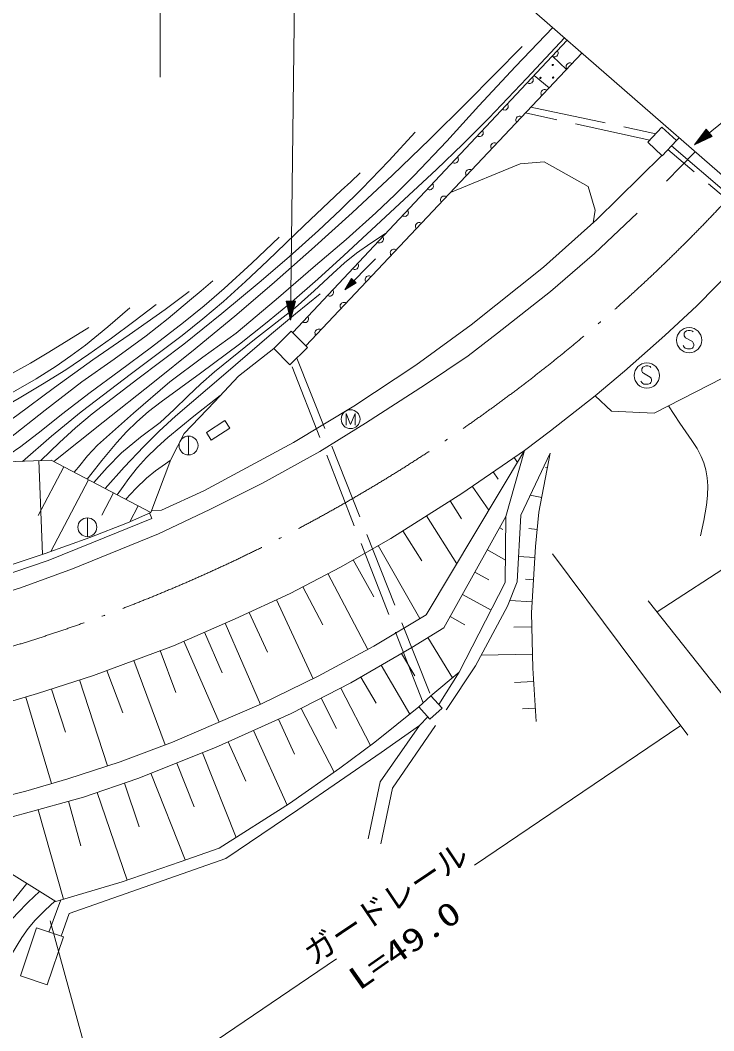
# Model space of a CAD drawing. Units: millimetres, scale not verified. Extents: x 12856 to 652856, y -57628 to 302372.
# Drawn here: x 376423 to 431195, y 181725 to 261579 of the extents above; entities that cross this region are included whole.
import ezdxf
from ezdxf.enums import TextEntityAlignment as Align

# ---------------------------------------------------------------- set-up
doc = ezdxf.new("R2010")
doc.units = ezdxf.units.MM
doc.header["$LTSCALE"] = 1000
doc.linetypes.add('DASHED', pattern=[7.5, 6, -1.5])
doc.linetypes.add('LONG_DASHED_DOTTED', pattern=[15.25, 12, -1.5, 0.25, -1.5])
for name, color, linetype, lineweight in [('S-BGD', 7, 'Continuous', 13), ('S-BGD-HTXT', 6, 'Continuous', 13), ('S-BMK', 2, 'LONG_DASHED_DOTTED', 13)]:
    doc.layers.add(name, color=color, linetype=linetype, lineweight=lineweight)
doc.styles.add('ＭＳ ゴシック', font='')
doc.styles.get('ＭＳ ゴシック').set_extended_font_data('MS Gothic')

# ---------------------------------------------------------------- blocks, each defined once
blk = doc.blocks.new('BUHIN12')
at = {"color": 7, "linetype": 'Continuous', "lineweight": 13}
blk.add_lwpolyline([(310, 645), (255, 705), (180, 740), (75, 760), (-80, 760), (-210, 725), (-320, 650), (-385, 540), (-390, 425), (-385, 350), (-345, 250), (-275, 195), (270, -120), (330, -210), (370, -335), (360, -455), (325, -550), (255, -640), (100, -685), (-130, -685), (-230, -670), (-325, -625), (-405, -550), (-475, -435)], dxfattribs=at)
blk.add_circle((0, 0), 995, dxfattribs=at)
blk = doc.blocks.new('BUHIN13')
at = {"color": 7, "linetype": 'Continuous', "lineweight": 13}
blk.add_lwpolyline([(-352, -458), (-352, 458), (0, -416), (349, 458), (349, -458)], dxfattribs=at)
blk.add_circle((0, 0), 746, dxfattribs=at)
blk = doc.blocks.new('BUHIN14')
at = {"color": 7, "linetype": 'Continuous', "lineweight": 13}
blk.add_line((0, 746), (0, -746), dxfattribs=at)
blk.add_circle((0, 0), 746, dxfattribs=at)
blk = doc.blocks.new('BUHIN61')
at = {"color": 7, "linetype": 'Continuous', "lineweight": 13}
blk.add_lwpolyline([(205, 219), (239, 154), (257, 88), (266, 1), (247, -72), (214, -138), (151, -205), (87, -242), (16, -266), (-72, -263), (-140, -250), (-205, -219)], dxfattribs=at)
blk = doc.blocks.new('BUHIN62')
at = {"color": 7, "linetype": 'Continuous', "lineweight": 13}
blk.add_lwpolyline([(-206, -218), (-240, -153), (-257, -87), (-266, 0), (-247, 72), (-214, 138), (-150, 206), (-87, 243), (-15, 266), (73, 263), (140, 249), (206, 218)], dxfattribs=at)

msp = doc.modelspace()

# ---------------------------------------------------------------- linework, layer by layer
at = {"layer": 'S-BGD'}
for p, q in [((397942, 236897), (419629, 259996)), ((420787, 258986), (398972, 235858)), ((418458, 258749), (419569, 257695)), ((417021, 257218), (418191, 256233)), ((427100, 253131), (425984, 251936)), ((428239, 252068), (427100, 253131)), ((425984, 251936), (427123, 250873)), ((427123, 250873), (428239, 252068)), ((428197, 252023), (428464, 252291)), ((421951, 245823), (427099, 250896)), ((429735, 251183), (427459, 248850)), ((415895, 250218), (410401, 247975)), ((417791, 250376), (415895, 250218)), ((421265, 248428), (417791, 250376)), ((421818, 246560), (421265, 248428)), ((421671, 245573), (421818, 246560)), ((425133, 246326), (421768, 243135)), ((417740, 242060), (421951, 245823)), ((421768, 243135), (418305, 240141)), ((404491, 242711), (402066, 240286)), ((412030, 237508), (417740, 242060)), ((432915, 242108), (429859, 239011)), ((418305, 240141), (414115, 236847)), ((429859, 239011), (427318, 236669)), ((407661, 234323), (412030, 237508)), ((397828, 237012), (396448, 235645)), ((399106, 235722), (397828, 237012)), ((414115, 236847), (411789, 235066)), ((427318, 236669), (424142, 233851)), ((393656, 233463), (396448, 235645)), ((396448, 235645), (397726, 234355)), ((397726, 234355), (399106, 235722)), ((411789, 235066), (408425, 232790)), ((426485, 230516), (435654, 235240)), ((402767, 231087), (407661, 234323)), ((391756, 231431), (393656, 233463)), ((424142, 233851), (421840, 231906)), ((408425, 232790), (403690, 229738)), ((421840, 231906), (418300, 229128)), ((421840, 231906), (423110, 230675)), ((389370, 228913), (391756, 231431)), ((398003, 228218), (402767, 231087)), ((423110, 230675), (426485, 230516)), ((391125, 228992), (392592, 229938)), ((392982, 229334), (391515, 228388)), ((392982, 229334), (392592, 229938)), ((403690, 229738), (400078, 227511)), ((388310, 226880), (389370, 228913)), ((391515, 228388), (391125, 228992)), ((418300, 229128), (416250, 227580)), ((390924, 224397), (398003, 228218)), ((369126, 226425), (378873, 226813)), ((378873, 226813), (386730, 222688)), ((386730, 222688), (388310, 226880)), ((400078, 227511), (395569, 225002)), ((416250, 227580), (408493, 214606)), ((411296, 224183), (416250, 227580)), ((414786, 222353), (416250, 227580)), ((415424, 227014), (415684, 226634)), ((418279, 227368), (415968, 222479)), ((418279, 227368), (417390, 222701)), ((379856, 226298), (377830, 222440)), ((377899, 226775), (378193, 219379)), ((418057, 226202), (417906, 226230)), ((381820, 225266), (378848, 219607)), ((413773, 225881), (414163, 225312)), ((387588, 222876), (390924, 224397)), ((395569, 225002), (391394, 222915)), ((412121, 224749), (413423, 222851)), ((383784, 224235), (382855, 222466)), ((405702, 220636), (411296, 224183)), ((410364, 223592), (411265, 222171)), ((417613, 223868), (416706, 224041)), ((385748, 223204), (385091, 221951)), ((386775, 222807), (387588, 222876)), ((391394, 222915), (387335, 220982)), ((382083, 220289), (386818, 222199)), ((384890, 221861), (386730, 222688)), ((386818, 222199), (386624, 222640)), ((408499, 222409), (410897, 218627)), ((409880, 213579), (414786, 222353)), ((414786, 222353), (414730, 217145)), ((415657, 217190), (415968, 222479)), ((417390, 222701), (417124, 219990)), ((384890, 221861), (381910, 220691)), ((406634, 221227), (408131, 218866)), ((414296, 221476), (414535, 221342)), ((417257, 221346), (416583, 221412)), ((381910, 220691), (378384, 219443)), ((387335, 220982), (380540, 218237)), ((401711, 218371), (405702, 220636)), ((378619, 218899), (382083, 220289)), ((404704, 220070), (407979, 214298)), ((413315, 219721), (414749, 218919)), ((417124, 219990), (416813, 214745)), ((378384, 219443), (373056, 217667)), ((373262, 217071), (378619, 218899)), ((402708, 218937), (404360, 216027)), ((417072, 219116), (415775, 219193)), ((380540, 218237), (376442, 216730)), ((397740, 216287), (401711, 218371)), ((400718, 217850), (403864, 211857)), ((412333, 217966), (413428, 217354)), ((416968, 217368), (416320, 217406)), ((376442, 216730), (372770, 215570)), ((398733, 216808), (400313, 213798)), ((414730, 217145), (411078, 210051)), ((414901, 215279), (415657, 217190)), ((393409, 214277), (397740, 216287)), ((396657, 215785), (399554, 209543)), ((411352, 216212), (413602, 214954)), ((416864, 215619), (415078, 215725)), ((412368, 210567), (414901, 215279)), ((388540, 212154), (393409, 214277)), ((394492, 214780), (395950, 211638)), ((408493, 214606), (404343, 212117)), ((410371, 214457), (411526, 213811)), ((416813, 214745), (416901, 210389)), ((390975, 213216), (392369, 210018)), ((392598, 213923), (395390, 207519)), ((407344, 212014), (409880, 213579)), ((416835, 213656), (415416, 213627)), ((389352, 212508), (392137, 206121)), ((408612, 212797), (410569, 209625)), ((382223, 209808), (388540, 212154)), ((387487, 211763), (388711, 208469)), ((404343, 212117), (399956, 209739)), ((402532, 209211), (407344, 212014)), ((385382, 210981), (387858, 204313)), ((406542, 211547), (407581, 209762)), ((416879, 211478), (412813, 211395)), ((383276, 210199), (384516, 206860)), ((404938, 210613), (407187, 206750)), ((411078, 210051), (408859, 208193)), ((416901, 210389), (417168, 206167)), ((377777, 208371), (382223, 209808)), ((381111, 209449), (383307, 202654)), ((399956, 209739), (395483, 207559)), ((403334, 209678), (404529, 207626)), ((416968, 209334), (415446, 209238)), ((378889, 208730), (379986, 205334)), ((397825, 206787), (402532, 209211)), ((401747, 208807), (404081, 204275)), ((374081, 207270), (377777, 208371)), ((376853, 208096), (378891, 201261)), ((400178, 207999), (401412, 205605)), ((407893, 207318), (408859, 208193)), ((408859, 208193), (407893, 207318)), ((408859, 208193), (409747, 207213)), ((395483, 207559), (388436, 204531)), ((398609, 207191), (401203, 202156)), ((407893, 207318), (404426, 204531)), ((408782, 206338), (407893, 207318)), ((409747, 207213), (408782, 206338)), ((417101, 207223), (416086, 207158)), ((391852, 204098), (397825, 206787)), ((396830, 206339), (398072, 203580)), ((407960, 205846), (408609, 206528)), ((394839, 205443), (397493, 199547)), ((404936, 203715), (407960, 205846)), ((388436, 204531), (384303, 202974)), ((392848, 204546), (394238, 201457)), ((404426, 204531), (401654, 202475)), ((385720, 201664), (391852, 204098)), ((390830, 203692), (393483, 197011)), ((398348, 199180), (404936, 203715)), ((384303, 202974), (380172, 201644)), ((388786, 202881), (390162, 199416)), ((386742, 202069), (389459, 195227)), ((401654, 202475), (397691, 199673)), ((380172, 201644), (376860, 200653)), ((381418, 200192), (385720, 201664)), ((384645, 201296), (385828, 197838)), ((376860, 200653), (372614, 199578)), ((382493, 200560), (384862, 193637)), ((376662, 198861), (381418, 200192)), ((380229, 199859), (381213, 196342)), ((397691, 199673), (392143, 196163)), ((370944, 197361), (376662, 198861)), ((377851, 199194), (379829, 192122)), ((392656, 195345), (398348, 199180)), ((379237, 191946), (370945, 197088)), ((392143, 196163), (389060, 195088)), ((380292, 191004), (392656, 195345)), ((389060, 195088), (384474, 193503)), ((384474, 193503), (379237, 191946)), ((378676, 189528), (379619, 192060)), ((379652, 189201), (380292, 191004)), ((377708, 189853), (376435, 186060)), ((379833, 189140), (377708, 189853)), ((378560, 185347), (379833, 189140)), ((376435, 186060), (378560, 185347))]:
    msp.add_line(p, q, dxfattribs=at)
at = {"layer": 'S-BGD', "linetype": 'DASHED'}
for p, q in [((426137, 252099), (416333, 254264)), ((416753, 254709), (426610, 252607)), ((427844, 251644), (435619, 245032)), ((435371, 244768), (427569, 251350)), ((398259, 234883), (408850, 208185)), ((408249, 207640), (397808, 234436)), ((409472, 207517), (411078, 210051)), ((410091, 207125), (412368, 210567)), ((405828, 200885), (410091, 207125)), ((407960, 205846), (404859, 201389)), ((404859, 201389), (403890, 196893)), ((404898, 196506), (405828, 200885))]:
    msp.add_line(p, q, dxfattribs=at)
at = {"layer": 'S-BGD'}
for points in [[(418477, 261001), (415546, 257930), (412649, 254808), (410104, 252025), (407518, 249285), (406031, 247794), (404502, 246346), (402151, 244256), (399750, 242202), (396627, 239498), (393471, 236844), (390841, 234944), (388248, 232997), (385367, 230518), (382526, 227994), (381749, 227151), (381015, 226266), (380853, 226063), (380690, 225860)], [(381721, 225318), (382862, 226787), (384045, 228212), (384813, 229049), (385622, 229843), (386561, 230660), (387541, 231433), (390660, 233680), (393735, 235970), (395804, 237606), (397842, 239294), (399930, 241112), (401978, 242976), (405634, 246375), (409291, 249784), (411382, 251792), (413429, 253842), (416436, 256994), (419407, 260190)], [(379069, 226711), (382981, 229807), (386895, 232915), (390237, 235599), (393542, 238329), (396503, 240868), (399424, 243451), (402634, 246370), (405810, 249338), (408769, 252186), (411687, 255077), (413874, 257286), (416052, 259504)], [(407608, 252728), (405533, 250471), (403407, 248249), (401719, 246590), (399982, 244967), (397656, 242891), (395290, 240859), (392335, 238395), (389344, 235979), (385712, 233252), (382112, 230473), (380799, 229364), (379526, 228211), (378785, 227500), (378051, 226781)], [(429801, 251817), (430611, 252893), (431015, 252400), (429804, 251819)], [(430596, 252468), (430390, 252300), (430572, 252497), (430619, 252439), (430390, 252300)], [(376590, 226722), (378897, 228703), (381249, 230642), (385215, 233665), (389210, 236674), (390853, 237981), (392464, 239339), (394219, 240930), (395942, 242573), (398836, 245365), (401777, 248120), (402526, 248812), (403282, 249511)], [(396864, 244448), (394712, 242387), (392520, 240371), (390946, 239015), (389327, 237698), (386800, 235755), (384235, 233859), (381944, 232170), (379683, 230428), (378089, 229141), (376461, 227903), (375554, 227268), (374639, 226645)], [(405280, 244713), (404112, 243964), (402980, 243168), (402029, 242395), (401115, 241574), (399649, 240195), (398137, 238855), (394930, 236354), (391761, 233806), (390692, 232859), (389661, 231866), (388583, 230807), (387465, 229794), (385922, 228625), (384412, 227405), (383299, 226243), (382228, 225052)], [(372637, 226565), (374097, 227504), (375522, 228491), (378394, 230768), (381301, 232996), (383849, 234791), (386363, 236635), (388096, 238000), (389800, 239420), (390712, 240198), (391629, 240988)], [(402138, 240358), (402605, 241125), (402906, 240825), (402140, 240360)], [(402623, 240843), (402497, 240717), (402605, 240860), (402641, 240825), (402497, 240717)], [(369760, 226450), (371658, 227485), (373532, 228576), (374857, 229429), (376157, 230338), (379140, 232561), (382156, 234733), (385030, 236706), (387869, 238727), (388815, 239431), (389765, 240145)], [(383129, 224579), (384626, 226260), (386172, 227906), (387407, 229111), (388692, 230281), (392467, 233542), (396261, 236796), (398175, 238385), (400111, 239961)], [(361203, 230333), (361981, 229575), (362795, 228867), (363326, 228480), (363900, 228135), (364420, 227891), (364971, 227700), (365477, 227586), (365989, 227534), (366714, 227541), (367455, 227610), (368540, 227747), (369599, 227940), (370097, 228094), (370587, 228310), (373447, 230047), (376327, 231726), (378180, 232815), (380014, 233962), (381834, 235179), (383629, 236452), (385401, 237772), (387154, 239114)], [(385069, 238848), (383342, 237355), (381572, 235906), (380432, 235047), (379258, 234238), (377685, 233252), (376070, 232311), (374768, 231587), (373439, 230917), (372558, 230533), (371655, 230205), (370837, 229973), (369994, 229798), (369220, 229696), (368440, 229655), (367675, 229676), (366915, 229757), (366175, 229897), (365451, 230095), (364646, 230390), (363852, 230746), (363260, 231040), (362662, 231349)], [(397777, 238028), (397474, 239341), (398111, 239333), (397777, 238032)], [(397789, 239056), (397786, 238790), (397752, 239056), (397827, 239055), (397786, 238790)], [(365901, 232104), (367223, 231943), (368546, 231844), (369383, 231840), (370231, 231897), (371106, 232018), (371982, 232200), (372882, 232450), (373772, 232760), (374777, 233182), (375757, 233658), (377239, 234475), (378692, 235344), (380265, 236315), (381830, 237295)], [(392225, 231933), (390141, 230300), (388084, 228612), (387225, 227849), (386403, 227037), (385685, 226223), (385012, 225368), (384543, 224733), (384074, 224083)], [(430156, 220847), (430422, 222049), (430629, 223260), (430701, 224018), (430713, 224785), (430667, 225420), (430561, 226054), (430413, 226592), (430208, 227106), (429871, 227748), (429473, 228373), (428524, 229727), (427615, 231099)], [(384755, 223725), (385554, 224580), (386400, 225396), (387118, 225978), (387884, 226521), (388075, 226650), (388274, 226784)], [(376953, 193363), (375453, 191482), (373897, 189627), (373115, 188678), (372376, 187687), (371753, 186712), (371175, 185695), (370997, 185370), (370821, 185043)], [(371829, 184635), (372588, 186072), (373402, 187484), (373965, 188343), (374577, 189169), (375353, 190098), (376175, 190989), (377058, 191876), (377957, 192740)], [(379177, 191983), (378365, 191243), (377591, 190456), (377054, 189804), (376556, 189105), (375730, 187766), (374951, 186389), (374494, 185558), (374036, 184716)]]:
    msp.add_lwpolyline(points, dxfattribs=at)
for points in [[(429683, 251719), (431080, 252381), (430604, 252961)], [(429920, 251914), (430603, 252814), (430936, 252408)], [(430036, 252009), (430595, 252735), (430857, 252416)], [(430155, 252107), (430587, 252656), (430778, 252424)], [(430271, 252202), (430580, 252577), (430699, 252432)], [(402066, 240286), (402950, 240816), (402596, 241170)], [(402211, 240431), (402605, 241072), (402853, 240825)], [(402282, 240501), (402605, 241019), (402800, 240825)], [(402354, 240574), (402605, 240966), (402747, 240825)], [(402425, 240645), (402605, 240913), (402694, 240825)], [(397775, 237875), (398168, 239370), (397418, 239379)], [(397778, 238182), (397530, 239284), (398054, 239278)], [(397780, 238332), (397585, 239227), (397998, 239222)], [(397782, 238486), (397641, 239170), (397941, 239166)], [(397784, 238636), (397696, 239113), (397884, 239111)]]:
    msp.add_lwpolyline(points, close=True, dxfattribs=at)
for centre in [(418477, 258042), (417503, 257017), (418503, 257043)]:
    msp.add_circle(centre, 49.8, dxfattribs=at)
at = {"layer": 'S-BGD-HTXT'}
for p, q in [((397775, 237875), (398173, 270162)), ((387464, 266368), (387464, 257066)), ((429683, 251719), (447887, 266659)), ((432494, 248777), (414841, 264173)), ((445882, 227278), (426714, 214823)), ((418448, 219406), (429148, 205092)), ((432157, 207954), (426010, 215711)), ((412308, 194806), (428584, 205846)), ((378795, 190405), (383258, 174181)), ((383044, 174957), (401397, 187406))]:
    msp.add_line(p, q, dxfattribs=at)
at = {"layer": 'S-BMK'}
msp.add_arc((338736, 334151), 127553, 277.33255, 317.34972, dxfattribs=at)

# ---------------------------------------------------------------- block references
at = {"layer": 'S-BGD'}
for name, p in [('BUHIN61', (418643, 258946)), ('BUHIN62', (419796, 257935)), ('BUHIN61', (416672, 256847)), ('BUHIN62', (417813, 255832)), ('BUHIN61', (414700, 254747)), ('BUHIN62', (415829, 253730)), ('BUHIN61', (412729, 252647)), ('BUHIN62', (413846, 251627)), ('BUHIN61', (410757, 250547)), ('BUHIN62', (411863, 249525)), ('BUHIN61', (408785, 248447)), ('BUHIN62', (409879, 247422)), ('BUHIN61', (406814, 246347)), ('BUHIN62', (407896, 245319)), ('BUHIN61', (404842, 244247)), ('BUHIN62', (405913, 243217)), ('BUHIN61', (402871, 242147)), ('BUHIN62', (403930, 241114)), ('BUHIN61', (400899, 240047)), ('BUHIN62', (401946, 239012)), ('BUHIN61', (398927, 237947)), ('BUHIN62', (399963, 236909)), ('BUHIN12', (429250, 236299)), ('BUHIN12', (425908, 233500)), ('BUHIN13', (402514, 230051)), ('BUHIN14', (389718, 227972)), ('BUHIN14', (381724, 221512))]:
    msp.add_blockref(name, p, dxfattribs=at)

# ---------------------------------------------------------------- texts
at = {"layer": 'S-BGD-HTXT', "style": 'ＭＳ ゴシック'}
msp.add_text('ガードレール', height=1833, rotation=33.9, dxfattribs=at).set_placement((399890, 186393), align=Align.BOTTOM_LEFT)
at = {"layer": 'S-BGD-HTXT', "style": 'ＭＳ ゴシック', "width": 1.35}
msp.add_text('L=49.0', height=1833, rotation=35, dxfattribs=at).set_placement((403489, 184394), align=Align.BOTTOM_LEFT)

doc.saveas('drawing.dxf')
